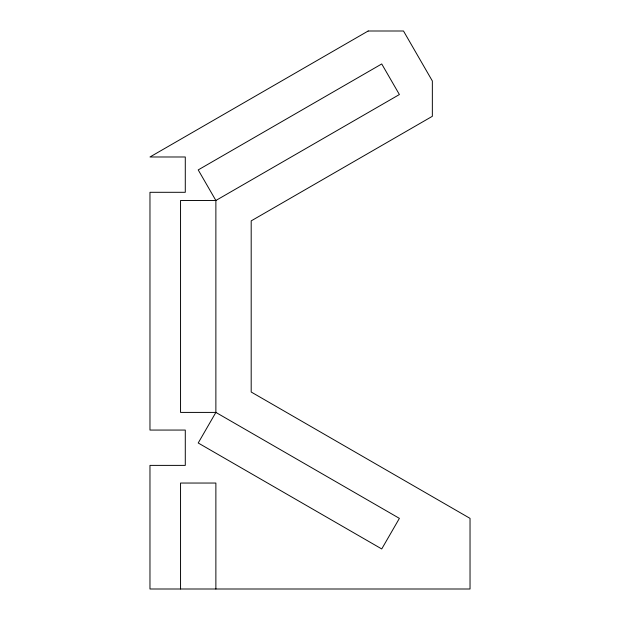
<?xml version="1.0" encoding="UTF-8"?>
<svg xmlns="http://www.w3.org/2000/svg" width="620" height="620" viewBox="0 0 620 620"><rect width="100%" height="100%" fill="white"/><g stroke="black" fill="none" stroke-linecap="round" stroke-linejoin="round"><path stroke-width="0.93" d="M215.876 589L215.876 483.042L180.552 483.042L180.552 589M215.876 412.409L198.214 442.99L381.734 548.948L399.396 518.366L215.876 412.409L180.552 412.409L180.552 200.493L215.876 200.493L399.396 94.542L381.734 63.953L198.214 169.911L215.876 200.493L215.876 412.409M368.172 31L149.97 156.984L185.287 156.984L185.287 192.301L149.97 192.301L149.97 430.063L185.287 430.063L185.287 465.387L149.97 465.387L149.97 589L470.03 589L470.03 518.366L251.193 392.018L251.193 220.883L432.349 116.297L432.349 80.98L403.496 31L368.172 31"/></g></svg>
